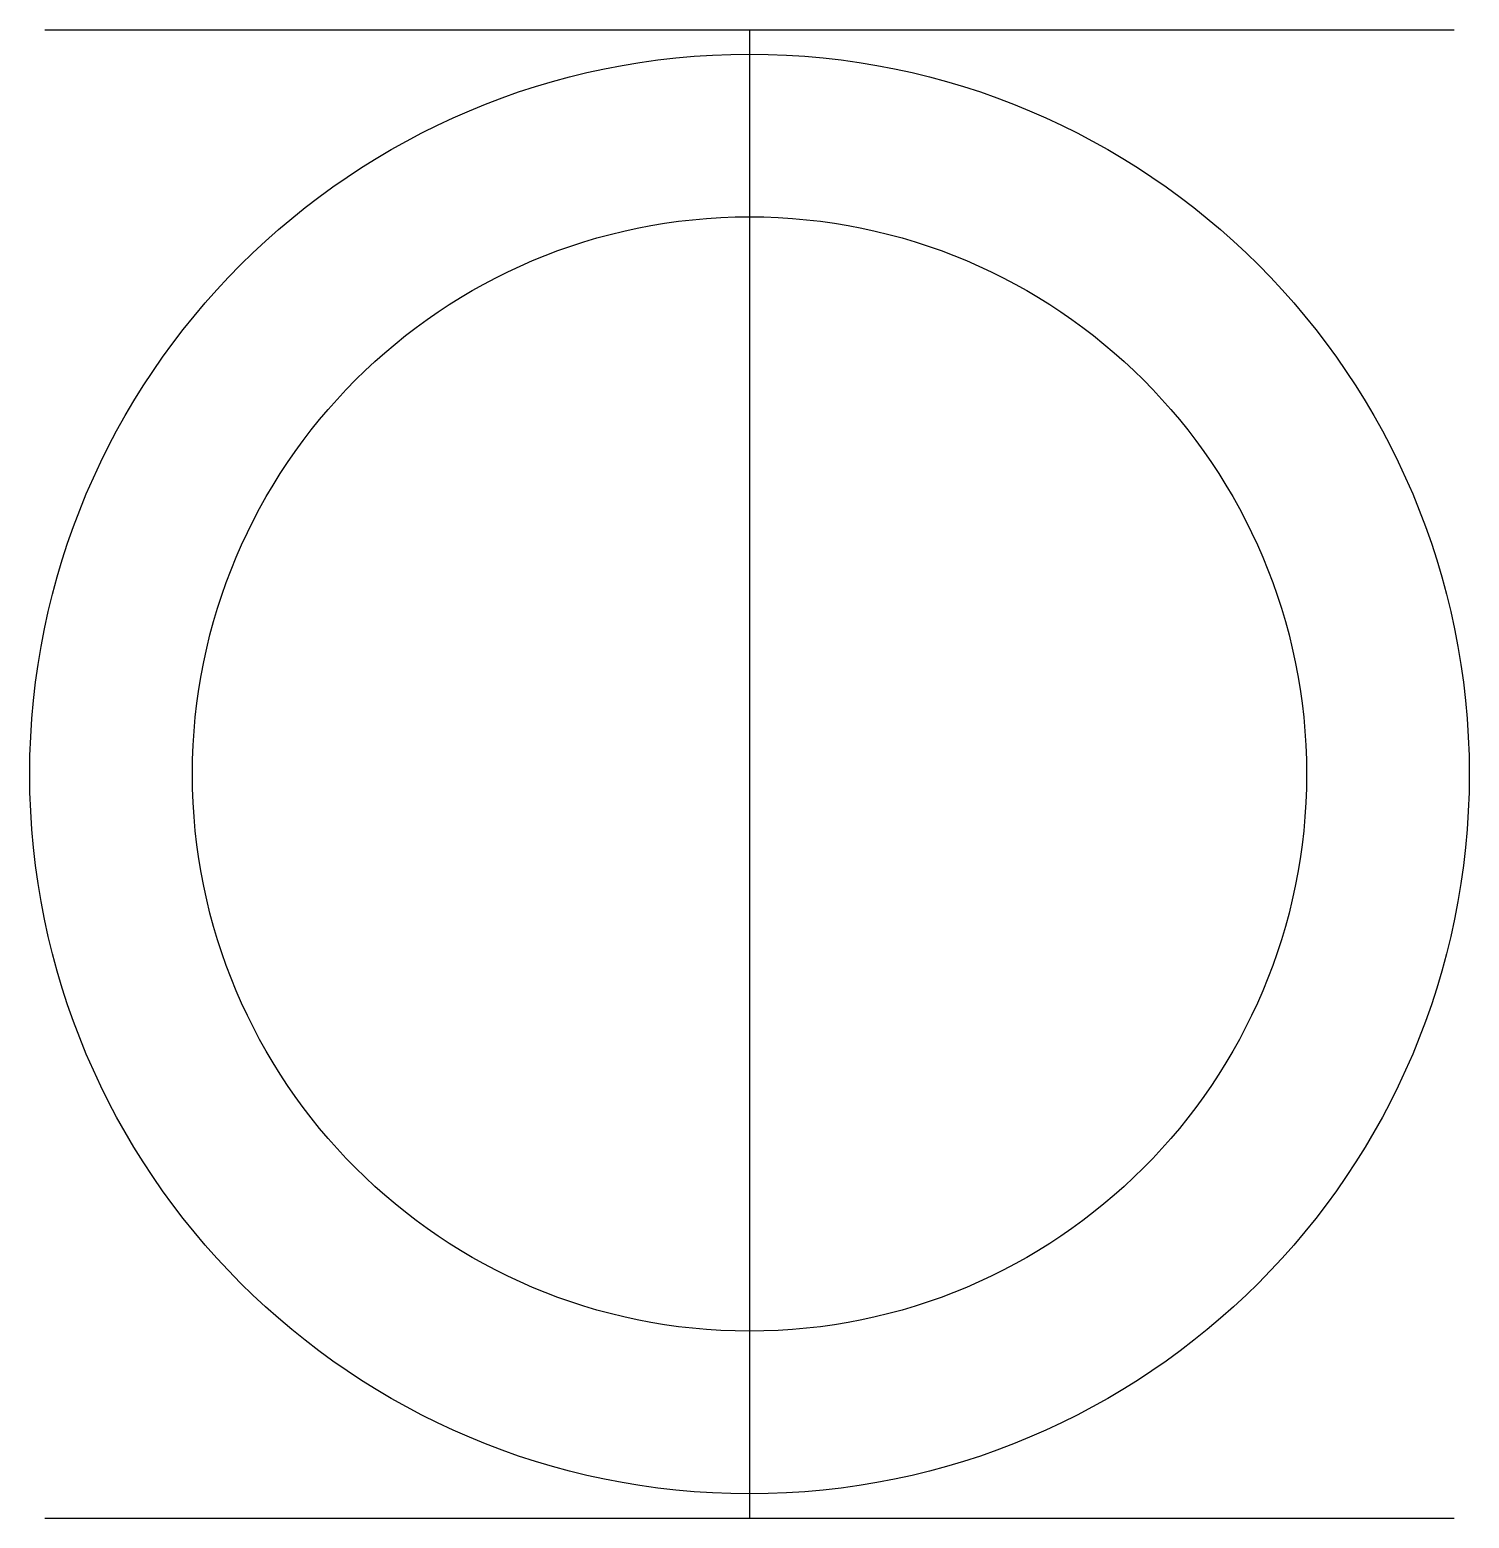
# Model space of a CAD drawing. Header units: millimetres. Extents: x -13.3 to 13.3, y -27.4 to 0.
import ezdxf

# ---------------------------------------------------------------- set-up
doc = ezdxf.new("R2010")
doc.units = ezdxf.units.MM
doc.layers.get('0').update_dxf_attribs({"linetype": 'CONTINUOUS'})

msp = doc.modelspace()

# ---------------------------------------------------------------- linework, layer by layer
for p, q in [((-13, 0), (13, 0)), ((0, 0), (0, -27.449)), ((-13, -27.449), (13, -27.449))]:
    msp.add_line(p, q)
for radius in [13.275, 10.275]:
    msp.add_circle((0, -13.724), radius)

doc.saveas('drawing.dxf')
